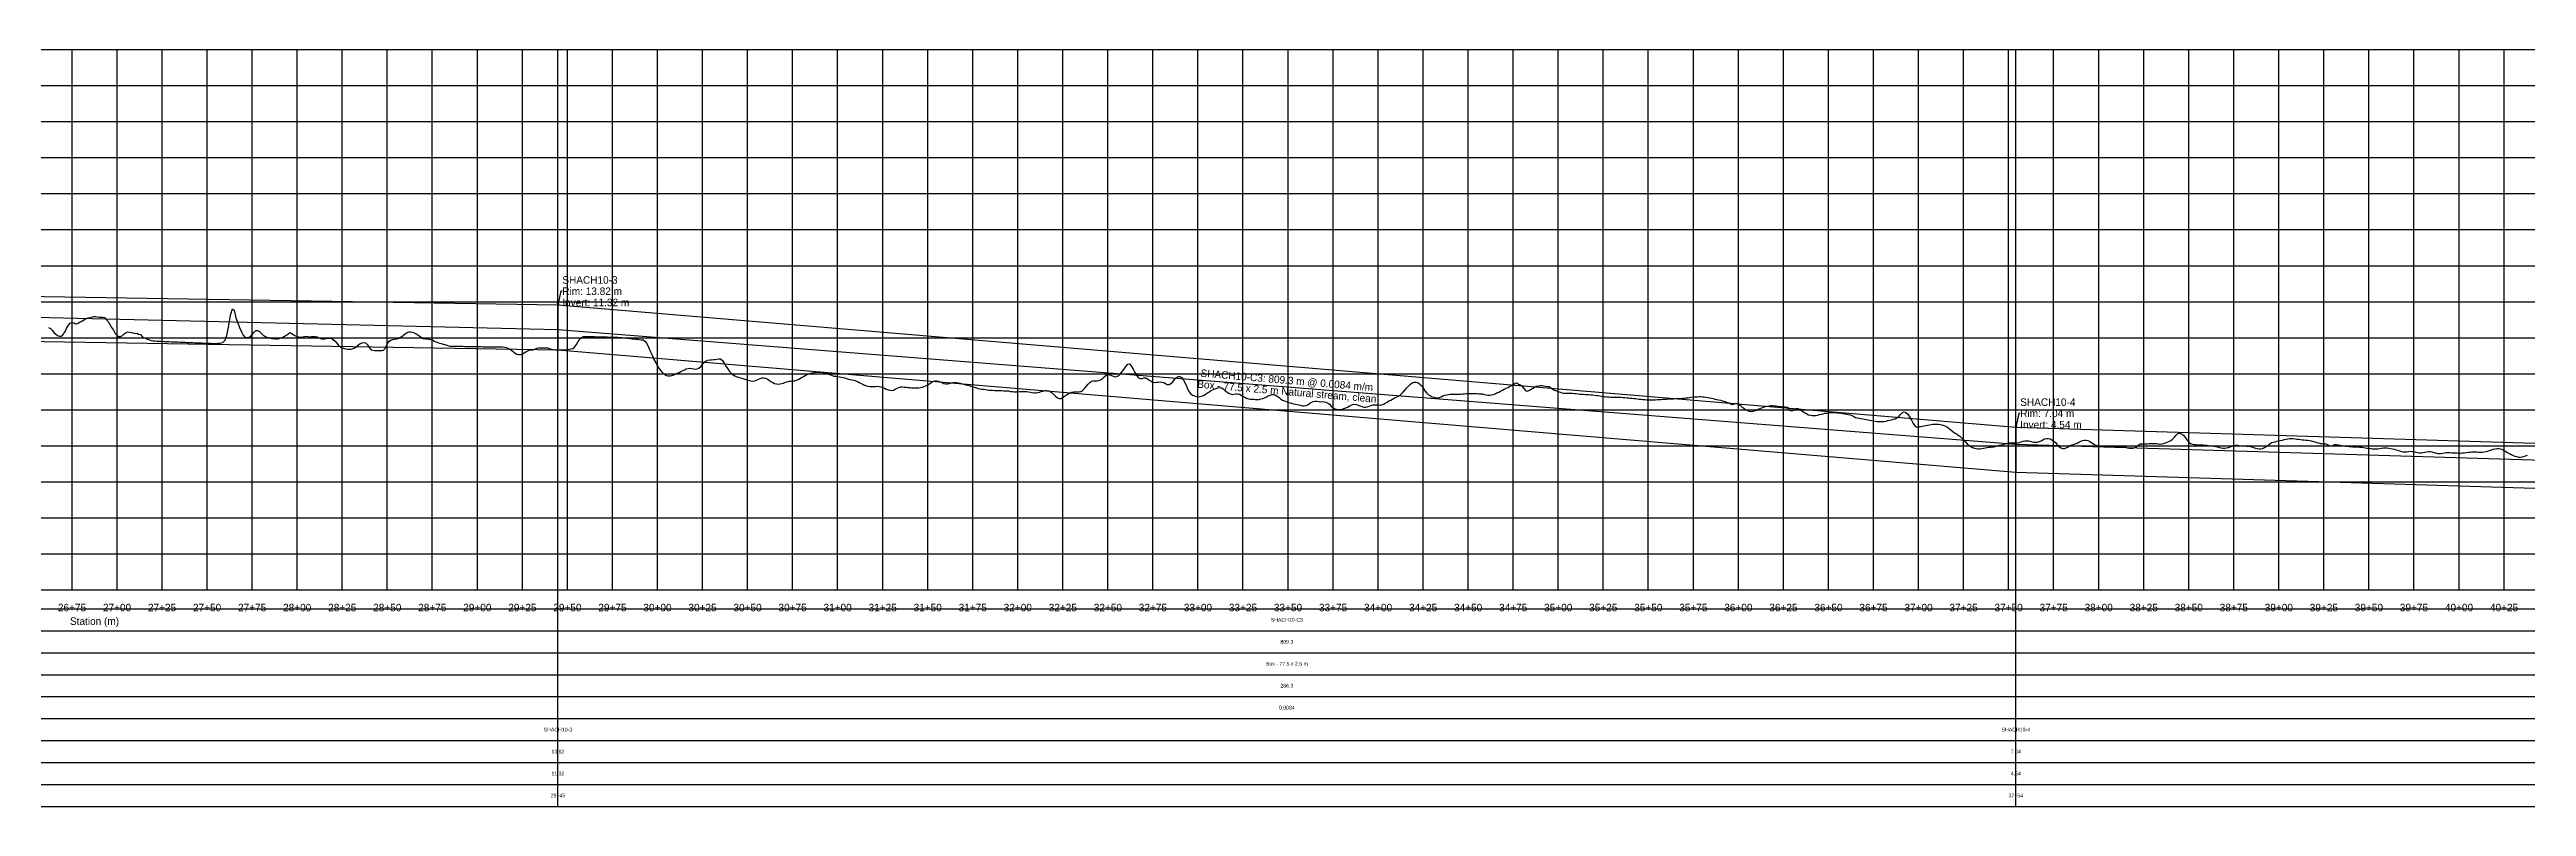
# Model space of a CAD drawing. Extents: x -64 to 5412, y -140 to 289.
# Drawn here: x 2663 to 4037, y -140 to 280 of the extents above; entities that cross this region are included whole.
import ezdxf
from ezdxf.enums import TextEntityAlignment as Align

# ---------------------------------------------------------------- set-up
doc = ezdxf.new("R2010")
doc.units = 0
for name, color, linetype in [('Annotation', 7, 'Continuous'), ('Annotation_Table', 254, 'Continuous'), ('Crown', 7, 'Continuous'), ('Grid', 254, 'Continuous'), ('Grid_Text', 7, 'Continuous'), ('Ground_Elevation', 3, 'Continuous'), ('Hydraulic_Grade', 5, 'Continuous'), ('Invert', 7, 'Continuous'), ('Structure', 7, 'Continuous')]:
    doc.layers.add(name, color=color, linetype=linetype)

msp = doc.modelspace()

# ---------------------------------------------------------------- linework, layer by layer
at = {"layer": 'Annotation', "color": 0}
for points in [[(2944.73, 138.21), (2944.53, 139.19), (2945.32, 139.01)], [(3754, 70.38), (3753.8, 71.36), (3754.59, 71.18)]]:
    msp.add_lwpolyline(points, close=True, dxfattribs=at)
for points in [[(2947.17, 145.83), (2946.43, 145.83), (2944.73, 138.21)], [(3756.44, 78), (3755.7, 78), (3754, 70.38)]]:
    msp.add_lwpolyline(points, dxfattribs=at)
at = {"layer": 'Annotation_Table', "color": 254}
for points in [[(2944.73, -140.21), (2944.73, 280)], [(3754, -140.21), (3754, 280)], [(-25, -30.48), (5374.95, -30.48)], [(-25, -42.67), (5374.95, -42.67)], [(-25, -54.86), (5374.95, -54.86)], [(-25, -67.06), (5374.95, -67.06)], [(-25, -79.25), (5374.95, -79.25)], [(-25, -91.44), (5374.95, -91.44)], [(-25, -103.63), (5374.95, -103.63)], [(-25, -115.82), (5374.95, -115.82)], [(-25, -128.02), (5374.95, -128.02)], [(-25, -140.21), (5374.95, -140.21)]]:
    msp.add_lwpolyline(points, dxfattribs=at)
at = {"layer": 'Crown', "color": 0}
for points in [[(1941, 154.55), (2944.73, 138.21)], [(2944.73, 138.21), (2944.73, 138.21)], [(2944.73, 138.21), (3754, 70.38)], [(3754, 70.38), (3754, 70.38)], [(3754, 70.38), (4798.39, 38.11)]]:
    msp.add_lwpolyline(points, dxfattribs=at)
at = {"layer": 'Grid', "color": 254}
for points in [[(-25, 280), (5375, 280)], [(2675, -20), (2675, 280)], [(2700, -20), (2700, 280)], [(2725, -20), (2725, 280)], [(2750, -20), (2750, 280)], [(2775, -20), (2775, 280)], [(2800, -20), (2800, 280)], [(2825, -20), (2825, 280)], [(2850, -20), (2850, 280)], [(2875, -20), (2875, 280)], [(2900, -20), (2900, 280)], [(2925, -20), (2925, 280)], [(2950, -20), (2950, 280)], [(2975, -20), (2975, 280)], [(3000, -20), (3000, 280)], [(3025, -20), (3025, 280)], [(3050, -20), (3050, 280)], [(3075, -20), (3075, 280)], [(3100, -20), (3100, 280)], [(3125, -20), (3125, 280)], [(3150, -20), (3150, 280)], [(3175, -20), (3175, 280)], [(3200, -20), (3200, 280)], [(3225, -20), (3225, 280)], [(3250, -20), (3250, 280)], [(3275, -20), (3275, 280)], [(3300, -20), (3300, 280)], [(3325, -20), (3325, 280)], [(3350, -20), (3350, 280)], [(3375, -20), (3375, 280)], [(3400, -20), (3400, 280)], [(3425, -20), (3425, 280)], [(3450, -20), (3450, 280)], [(3475, -20), (3475, 280)], [(3500, -20), (3500, 280)], [(3525, -20), (3525, 280)], [(3550, -20), (3550, 280)], [(3575, -20), (3575, 280)], [(3600, -20), (3600, 280)], [(3625, -20), (3625, 280)], [(3650, -20), (3650, 280)], [(3675, -20), (3675, 280)], [(3700, -20), (3700, 280)], [(3725, -20), (3725, 280)], [(3750, -20), (3750, 280)], [(3775, -20), (3775, 280)], [(3800, -20), (3800, 280)], [(3825, -20), (3825, 280)], [(3850, -20), (3850, 280)], [(3875, -20), (3875, 280)], [(3900, -20), (3900, 280)], [(3925, -20), (3925, 280)], [(3950, -20), (3950, 280)], [(3975, -20), (3975, 280)], [(4000, -20), (4000, 280)], [(4025, -20), (4025, 280)], [(-25, 260), (5375, 260)], [(-25, 240), (5375, 240)], [(-25, 220), (5375, 220)], [(-25, 200), (5375, 200)], [(-25, 180), (5375, 180)], [(-25, 160), (5375, 160)], [(-25, 140), (5375, 140)], [(-25, 120), (5375, 120)], [(-25, 100), (5375, 100)], [(-25, 80), (5375, 80)], [(-25, 60), (5375, 60)], [(-25, 40), (5375, 40)], [(-25, 20), (5375, 20)], [(-25, 0), (5375, 0)], [(-25, -20), (5375, -20)]]:
    msp.add_lwpolyline(points, dxfattribs=at)
at = {"layer": 'Ground_Elevation', "color": 3}
msp.add_lwpolyline([(2662, 125.77), (2663, 125.14), (2664, 124.12), (2665, 122.97), (2666, 121.94), (2667, 121.17), (2668, 120.79), (2669, 120.93), (2670, 121.69), (2671, 123.07), (2672, 125.05), (2673, 126.9), (2674, 128.12), (2675, 128.51), (2676, 128.2), (2677, 127.81), (2678, 127.94), (2679, 128.38), (2680, 128.93), (2681, 129.57), (2682, 130.22), (2683, 130.77), (2684, 131.02), (2685, 131.16), (2686, 131.43), (2687, 131.73), (2688, 131.84), (2689, 131.65), (2690, 131.5), (2691, 131.49), (2692, 131.51), (2693, 131.21), (2694, 130.09), (2695, 128.99), (2696, 127.4), (2697, 125.68), (2698, 124.12), (2699, 122.41), (2700, 121.29), (2701, 120.7), (2702, 120.77), (2703, 121.32), (2704, 122.09), (2705, 122.94), (2706, 123.23), (2707, 123.09), (2708, 122.85), (2709, 122.74), (2710, 122.37), (2711, 122.62), (2712, 122.03), (2713, 121.79), (2714, 120.74), (2715, 120.04), (2716, 119.73), (2717, 119.13), (2718, 118.83), (2719, 118.48), (2720, 118.36), (2721, 118.29), (2722, 118.19), (2723, 118.11), (2724, 118.07), (2725, 118.03), (2726, 117.98), (2727, 117.94), (2728, 117.89), (2729, 117.85), (2730, 117.81), (2731, 117.76), (2732, 117.73), (2733, 117.68), (2734, 117.64), (2735, 117.59), (2736, 117.55), (2737, 117.51), (2738, 117.47), (2739, 117.43), (2740, 117.39), (2741, 117.34), (2742, 117.3), (2743, 117.26), (2744, 117.22), (2745, 117.18), (2746, 117.14), (2747, 117.1), (2748, 117.05), (2749, 117.01), (2750, 116.98), (2751, 116.93), (2752, 116.9), (2753, 116.86), (2754, 116.84), (2755, 116.84), (2756, 116.95), (2757, 117), (2758, 117.13), (2759, 117.48), (2760, 118.66), (2761, 121.28), (2762, 126.76), (2763, 132.48), (2764, 136.12), (2765, 135.26), (2766, 131.04), (2767, 128.32), (2768, 125.66), (2769, 123.19), (2770, 121.34), (2771, 120.36), (2772, 120.07), (2773, 120.15), (2774, 120.7), (2775, 121.73), (2776, 122.99), (2777, 123.94), (2778, 124.06), (2779, 123.46), (2780, 122.54), (2781, 121.61), (2782, 120.82), (2783, 120.29), (2784, 120.05), (2785, 119.83), (2786, 119.62), (2787, 119.49), (2788, 119.43), (2789, 119.39), (2790, 119.52), (2791, 119.87), (2792, 120.37), (2793, 120.9), (2794, 121.43), (2795, 122.18), (2796, 122.82), (2797, 122.31), (2798, 121.6), (2799, 121), (2800, 120.63), (2801, 120.43), (2802, 120.4), (2803, 120.53), (2804, 120.75), (2805, 120.89), (2806, 120.76), (2807, 120.53), (2808, 120.61), (2809, 120.76), (2810, 120.75), (2811, 120.49), (2812, 120.04), (2813, 119.56), (2814, 119.29), (2815, 119.31), (2816, 119.55), (2817, 119.75), (2818, 119.76), (2819, 119.56), (2820, 119.05), (2821, 118.11), (2822, 116.91), (2823, 115.77), (2824, 114.95), (2825, 114.41), (2826, 114.04), (2827, 113.81), (2828, 113.71), (2829, 113.65), (2830, 113.69), (2831, 113.94), (2832, 114.48), (2833, 115.22), (2834, 116.03), (2835, 116.73), (2836, 117.15), (2837, 117.31), (2838, 117.15), (2839, 116.13), (2840, 114.5), (2841, 113.35), (2842, 113.03), (2843, 112.99), (2844, 112.97), (2845, 112.94), (2846, 112.91), (2847, 112.89), (2848, 113.08), (2849, 114.23), (2850, 116.44), (2851, 118.08), (2852, 118.66), (2853, 118.94), (2854, 119.14), (2855, 119.36), (2856, 119.66), (2857, 120.09), (2858, 120.66), (2859, 121.36), (2860, 122.16), (2861, 122.87), (2862, 123.29), (2863, 123.37), (2864, 123.14), (2865, 122.73), (2866, 122.2), (2867, 121.57), (2868, 120.86), (2869, 120.17), (2870, 119.63), (2871, 119.37), (2872, 119.34), (2873, 119.26), (2874, 118.97), (2875, 118.97), (2876, 118.15), (2877, 117.74), (2878, 117.36), (2879, 117.02), (2880, 116.74), (2881, 116.52), (2882, 116.29), (2883, 115.91), (2884, 115.44), (2885, 115.24), (2886, 115.26), (2887, 115.3), (2888, 115.33), (2889, 115.32), (2890, 115.31), (2891, 115.28), (2892, 115.24), (2893, 115.21), (2894, 115.17), (2895, 115.15), (2896, 115.12), (2897, 115.11), (2898, 115.09), (2899, 115.08), (2900, 115.07), (2901, 115.06), (2902, 115.05), (2903, 115.03), (2904, 115.01), (2905, 114.98), (2906, 114.95), (2907, 114.93), (2908, 114.91), (2909, 114.91), (2910, 114.92), (2911, 114.93), (2912, 114.95), (2913, 114.94), (2914, 114.89), (2915, 114.79), (2916, 114.58), (2917, 114.26), (2918, 113.74), (2919, 113.02), (2920, 112.16), (2921, 111.41), (2922, 110.9), (2923, 110.7), (2924, 110.79), (2925, 111.15), (2926, 111.68), (2927, 112.25), (2928, 112.73), (2929, 113.07), (2930, 113.22), (2931, 113.32), (2932, 113.74), (2933, 114.28), (2934, 114.41), (2935, 114.42), (2936, 114.43), (2937, 114.42), (2938, 114.41), (2939, 114.31), (2940, 113.99), (2941, 113.7), (2942, 113.47), (2943, 113.27), (2944, 113.18), (2945, 113.24), (2946, 113.3), (2947, 113.3), (2948, 113.32), (2949, 113.38), (2950, 113.52), (2951, 113.66), (2952, 113.8), (2953, 114.08), (2954, 114.8), (2955, 116.18), (2956, 117.87), (2957, 119.46), (2958, 120.41), (2959, 120.63), (2960, 120.64), (2961, 120.63), (2962, 120.61), (2963, 120.61), (2964, 120.6), (2965, 120.6), (2966, 120.59), (2967, 120.58), (2968, 120.57), (2969, 120.55), (2970, 120.51), (2971, 120.48), (2972, 120.44), (2973, 120.39), (2974, 120.36), (2975, 120.33), (2976, 120.29), (2977, 120.26), (2978, 120.23), (2979, 120.19), (2980, 120.11), (2981, 120.01), (2982, 119.9), (2983, 119.79), (2984, 119.68), (2985, 119.57), (2986, 119.46), (2987, 119.35), (2988, 119.24), (2989, 119.13), (2990, 119.02), (2991, 118.92), (2992, 118.75), (2993, 118.19), (2994, 116.79), (2995, 114.81), (2996, 112.6), (2997, 110.26), (2998, 108), (2999, 106.01), (3000, 104.27), (3001, 102.76), (3002, 101.46), (3003, 100.37), (3004, 99.54), (3005, 99.06), (3006, 98.88), (3007, 98.94), (3008, 99.13), (3009, 99.46), (3010, 99.88), (3011, 100.31), (3012, 100.75), (3013, 101.22), (3014, 101.75), (3015, 102.25), (3016, 102.69), (3017, 102.99), (3018, 103.09), (3019, 102.99), (3020, 102.79), (3021, 102.64), (3022, 102.71), (3023, 103.15), (3024, 104), (3025, 105.16), (3026, 106.38), (3027, 107.19), (3028, 107.57), (3029, 107.71), (3030, 107.81), (3031, 107.89), (3032, 107.98), (3033, 108.1), (3034, 108.24), (3035, 108.23), (3036, 107.41), (3037, 105.82), (3038, 104.21), (3039, 102.65), (3040, 101.24), (3041, 100.13), (3042, 99.32), (3043, 98.78), (3044, 98.38), (3045, 98.06), (3046, 97.75), (3047, 97.47), (3048, 97.15), (3049, 96.8), (3050, 96.47), (3051, 96.19), (3052, 96.01), (3053, 95.96), (3054, 96.13), (3055, 96.47), (3056, 96.96), (3057, 97.42), (3058, 97.76), (3059, 97.8), (3060, 97.56), (3061, 97.03), (3062, 96.39), (3063, 95.7), (3064, 95.07), (3065, 94.63), (3066, 94.38), (3067, 94.31), (3068, 94.34), (3069, 94.55), (3070, 94.86), (3071, 95.25), (3072, 95.59), (3073, 95.81), (3074, 95.96), (3075, 96.05), (3076, 96.17), (3077, 96.37), (3078, 96.77), (3079, 97.32), (3080, 97.93), (3081, 98.56), (3082, 99.1), (3083, 99.55), (3084, 99.93), (3085, 100.26), (3086, 100.54), (3087, 100.74), (3088, 100.86), (3089, 100.93), (3090, 100.94), (3091, 100.89), (3092, 100.76), (3093, 100.55), (3094, 100.21), (3095, 99.78), (3096, 99.33), (3097, 98.95), (3098, 98.73), (3099, 98.61), (3100, 98.51), (3101, 98.33), (3102, 98.15), (3103, 97.97), (3104, 97.71), (3105, 97.36), (3106, 97.04), (3107, 96.81), (3108, 96.64), (3109, 96.42), (3110, 96.12), (3111, 95.7), (3112, 95.19), (3113, 94.66), (3114, 94.19), (3115, 93.75), (3116, 93.36), (3117, 93.1), (3118, 92.97), (3119, 92.86), (3120, 92.87), (3121, 92.92), (3122, 93.04), (3123, 93.02), (3124, 92.84), (3125, 92.47), (3126, 91.97), (3127, 91.48), (3128, 91.05), (3129, 90.84), (3130, 90.78), (3131, 90.98), (3132, 91.37), (3133, 91.97), (3134, 92.44), (3135, 92.69), (3136, 92.73), (3137, 92.64), (3138, 92.57), (3139, 92.42), (3140, 92.34), (3141, 92.27), (3142, 92.28), (3143, 92.25), (3144, 92.23), (3145, 92.23), (3146, 92.32), (3147, 92.54), (3148, 92.91), (3149, 93.33), (3150, 93.86), (3151, 94.5), (3152, 95.15), (3153, 95.71), (3154, 96.03), (3155, 96.11), (3156, 95.89), (3157, 95.55), (3158, 95.11), (3159, 94.67), (3160, 94.36), (3161, 94.38), (3162, 94.59), (3163, 94.94), (3164, 95.17), (3165, 95.2), (3166, 95.18), (3167, 94.94), (3168, 94.7), (3169, 94.42), (3170, 94.17), (3171, 93.95), (3172, 93.67), (3173, 93.41), (3174, 93.13), (3175, 92.84), (3176, 92.51), (3177, 92.15), (3178, 91.86), (3179, 91.66), (3180, 91.54), (3181, 91.41), (3182, 91.25), (3183, 91.15), (3184, 90.99), (3185, 90.93), (3186, 90.84), (3187, 90.79), (3188, 90.78), (3189, 90.78), (3190, 90.7), (3191, 90.65), (3192, 90.59), (3193, 90.59), (3194, 90.59), (3195, 90.47), (3196, 90.23), (3197, 90.08), (3198, 89.99), (3199, 90.01), (3200, 90.04), (3201, 90.14), (3202, 90.08), (3203, 90.11), (3204, 90.15), (3205, 90.11), (3206, 89.91), (3207, 89.74), (3208, 89.58), (3209, 89.44), (3210, 89.4), (3211, 89.54), (3212, 89.84), (3213, 90.13), (3214, 90.42), (3215, 90.63), (3216, 90.7), (3217, 90.58), (3218, 90.11), (3219, 89.34), (3220, 88.41), (3221, 87.5), (3222, 86.68), (3223, 86.22), (3224, 86.3), (3225, 86.78), (3226, 87.54), (3227, 88.25), (3228, 88.94), (3229, 89.46), (3230, 89.85), (3231, 90), (3232, 89.97), (3233, 89.92), (3234, 89.91), (3235, 90.19), (3236, 90.78), (3237, 91.76), (3238, 92.99), (3239, 94.24), (3240, 95.24), (3241, 95.81), (3242, 96.06), (3243, 96.07), (3244, 96.1), (3245, 96.28), (3246, 96.71), (3247, 97.45), (3248, 98.37), (3249, 99.27), (3250, 99.58), (3251, 99.5), (3252, 99.09), (3253, 98.64), (3254, 98.35), (3255, 98.44), (3256, 99), (3257, 99.94), (3258, 101.28), (3259, 102.6), (3260, 104.09), (3261, 105.26), (3262, 105.43), (3263, 104.5), (3264, 102.64), (3265, 100.63), (3266, 98.88), (3267, 97.73), (3268, 97.31), (3269, 97.46), (3270, 97.8), (3271, 97.73), (3272, 97.24), (3273, 96.53), (3274, 95.83), (3275, 95.4), (3276, 95.22), (3277, 95.26), (3278, 95.43), (3279, 95.51), (3280, 95.43), (3281, 95.09), (3282, 94.55), (3283, 94.1), (3284, 93.99), (3285, 94.54), (3286, 95.54), (3287, 96.75), (3288, 97.77), (3289, 98.44), (3290, 98.53), (3291, 97.94), (3292, 96.54), (3293, 94.42), (3294, 92.15), (3295, 90.25), (3296, 88.92), (3297, 88.13), (3298, 87.67), (3299, 87.36), (3300, 87.24), (3301, 87.33), (3302, 87.53), (3303, 87.9), (3304, 88.44), (3305, 89.15), (3306, 89.87), (3307, 90.5), (3308, 91.06), (3309, 91.52), (3310, 91.85), (3311, 92.14), (3312, 92.3), (3313, 92.13), (3314, 91.56), (3315, 90.79), (3316, 89.96), (3317, 89.25), (3318, 88.79), (3319, 88.58), (3320, 88.61), (3321, 88.82), (3322, 88.93), (3323, 88.71), (3324, 88.19), (3325, 87.59), (3326, 87.02), (3327, 86.5), (3328, 86.08), (3329, 85.85), (3330, 85.82), (3331, 85.83), (3332, 85.74), (3333, 85.64), (3334, 85.73), (3335, 86.01), (3336, 86.32), (3337, 86.69), (3338, 87.17), (3339, 87.69), (3340, 88.17), (3341, 88.54), (3342, 88.49), (3343, 88.2), (3344, 87.61), (3345, 86.79), (3346, 85.99), (3347, 85.42), (3348, 84.96), (3349, 84.58), (3350, 84.22), (3351, 83.92), (3352, 83.65), (3353, 83.35), (3354, 83.11), (3355, 82.9), (3356, 82.7), (3357, 82.48), (3358, 82.29), (3359, 82.21), (3360, 82.36), (3361, 82.83), (3362, 83.54), (3363, 84.2), (3364, 84.55), (3365, 84.75), (3366, 84.78), (3367, 84.64), (3368, 84.5), (3369, 84.54), (3370, 84.51), (3371, 84.29), (3372, 83.82), (3373, 83.07), (3374, 82.09), (3375, 81.14), (3376, 80.53), (3377, 80.27), (3378, 80.18), (3379, 80.21), (3380, 80.4), (3381, 80.71), (3382, 81.05), (3383, 81.48), (3384, 81.97), (3385, 82.51), (3386, 82.95), (3387, 83.11), (3388, 82.93), (3389, 82.56), (3390, 82.19), (3391, 81.82), (3392, 81.55), (3393, 81.46), (3394, 81.67), (3395, 82.03), (3396, 82.39), (3397, 82.69), (3398, 82.81), (3399, 82.78), (3400, 82.68), (3401, 82.66), (3402, 82.79), (3403, 83.1), (3404, 83.61), (3405, 84.27), (3406, 84.91), (3407, 85.44), (3408, 85.97), (3409, 86.49), (3410, 86.97), (3411, 87.42), (3412, 88.02), (3413, 88.83), (3414, 89.84), (3415, 91), (3416, 92.16), (3417, 93.27), (3418, 94.19), (3419, 94.88), (3420, 95.25), (3421, 95.31), (3422, 95.08), (3423, 94.48), (3424, 93.49), (3425, 92.11), (3426, 90.58), (3427, 89.22), (3428, 88.27), (3429, 87.67), (3430, 87.26), (3431, 86.96), (3432, 86.72), (3433, 86.66), (3434, 86.85), (3435, 87.27), (3436, 87.73), (3437, 88.12), (3438, 88.39), (3439, 88.54), (3440, 88.61), (3441, 88.62), (3442, 88.61), (3443, 88.61), (3444, 88.63), (3445, 88.66), (3446, 88.72), (3447, 88.8), (3448, 88.9), (3449, 88.98), (3450, 89.03), (3451, 89.05), (3452, 89.05), (3453, 89.08), (3454, 89.12), (3455, 89.03), (3456, 88.86), (3457, 88.94), (3458, 88.78), (3459, 88.49), (3460, 88.25), (3461, 88.14), (3462, 88.15), (3463, 88.29), (3464, 88.55), (3465, 88.9), (3466, 89.33), (3467, 89.81), (3468, 90.32), (3469, 90.83), (3470, 91.37), (3471, 91.92), (3472, 92.44), (3473, 92.97), (3474, 93.52), (3475, 94.1), (3476, 94.76), (3477, 94.9), (3478, 94.21), (3479, 93.87), (3480, 92.98), (3481, 91.56), (3482, 90.57), (3483, 90.42), (3484, 90.9), (3485, 91.47), (3486, 92.1), (3487, 92.69), (3488, 93.12), (3489, 93.39), (3490, 93.52), (3491, 93.5), (3492, 93.38), (3493, 93.16), (3494, 92.85), (3495, 92.85), (3496, 91.98), (3497, 91.49), (3498, 90.98), (3499, 90.5), (3500, 90.07), (3501, 89.71), (3502, 89.46), (3503, 89.32), (3504, 89.28), (3505, 89.29), (3506, 89.31), (3507, 89.28), (3508, 89.21), (3509, 89.11), (3510, 89), (3511, 88.88), (3512, 88.77), (3513, 88.67), (3514, 88.6), (3515, 88.54), (3516, 88.48), (3517, 88.42), (3518, 88.34), (3519, 88.25), (3520, 88.15), (3521, 88.03), (3522, 87.88), (3523, 87.73), (3524, 87.57), (3525, 87.43), (3526, 87.31), (3527, 87.21), (3528, 87.14), (3529, 87.1), (3530, 87.08), (3531, 87.07), (3532, 87.06), (3533, 87.04), (3534, 87), (3535, 86.94), (3536, 86.86), (3537, 86.79), (3538, 86.71), (3539, 86.61), (3540, 86.52), (3541, 86.42), (3542, 86.31), (3543, 86.19), (3544, 86.06), (3545, 85.94), (3546, 85.82), (3547, 85.72), (3548, 85.63), (3549, 85.56), (3550, 85.52), (3551, 85.51), (3552, 85.52), (3553, 85.56), (3554, 85.61), (3555, 85.68), (3556, 85.74), (3557, 85.81), (3558, 85.87), (3559, 85.93), (3560, 85.98), (3561, 86.02), (3562, 86.06), (3563, 86.1), (3564, 86.14), (3565, 86.2), (3566, 86.24), (3567, 86.3), (3568, 86.36), (3569, 86.43), (3570, 86.52), (3571, 86.62), (3572, 86.73), (3573, 86.85), (3574, 86.98), (3575, 87.11), (3576, 87.21), (3577, 87.29), (3578, 87.32), (3579, 87.31), (3580, 87.24), (3581, 87.13), (3582, 86.98), (3583, 86.79), (3584, 86.59), (3585, 86.4), (3586, 86.19), (3587, 85.97), (3588, 85.75), (3589, 85.53), (3590, 85.29), (3591, 85.02), (3592, 84.73), (3593, 84.43), (3594, 84.14), (3595, 83.87), (3596, 83.08), (3597, 82.85), (3598, 83.42), (3599, 83.48), (3600, 83.1), (3601, 82.48), (3602, 81.68), (3603, 80.85), (3604, 80.11), (3605, 79.52), (3606, 79.16), (3607, 79.05), (3608, 79.15), (3609, 79.43), (3610, 79.84), (3611, 80.3), (3612, 80.75), (3613, 81.16), (3614, 81.52), (3615, 81.82), (3616, 82.06), (3617, 82.22), (3618, 82.3), (3619, 82.3), (3620, 82.24), (3621, 82.12), (3622, 81.98), (3623, 81.85), (3624, 81.74), (3625, 81.68), (3626, 81.64), (3627, 81.37), (3628, 80.3), (3629, 79.64), (3630, 79.66), (3631, 80.1), (3632, 80.64), (3633, 80.65), (3634, 80.25), (3635, 79.64), (3636, 78.93), (3637, 78.28), (3638, 77.73), (3639, 77.29), (3640, 76.97), (3641, 76.8), (3642, 76.76), (3643, 76.84), (3644, 77.05), (3645, 77.3), (3646, 77.57), (3647, 77.82), (3648, 78.04), (3649, 78.21), (3650, 78.34), (3651, 78.42), (3652, 78.46), (3653, 78.46), (3654, 78.43), (3655, 78.37), (3656, 78.28), (3657, 78.15), (3658, 77.99), (3659, 77.81), (3660, 77.61), (3661, 77.41), (3662, 77.16), (3663, 76.75), (3664, 76.2), (3665, 75.75), (3666, 75.57), (3667, 75.44), (3668, 75.15), (3669, 74.95), (3670, 74.76), (3671, 74.58), (3672, 74.39), (3673, 74.19), (3674, 74.02), (3675, 73.85), (3676, 73.71), (3677, 73.59), (3678, 73.5), (3679, 73.46), (3680, 73.47), (3681, 73.56), (3682, 73.73), (3683, 73.97), (3684, 74.22), (3685, 74.49), (3686, 74.75), (3687, 75.05), (3688, 75.49), (3689, 76.28), (3690, 77.41), (3691, 78.53), (3692, 78.86), (3693, 78.5), (3694, 77.56), (3695, 76.15), (3696, 74.33), (3697, 72.45), (3698, 71.03), (3699, 70.38), (3700, 70.71), (3701, 70.8), (3702, 70.87), (3703, 71.04), (3704, 71.26), (3705, 71.49), (3706, 71.69), (3707, 71.85), (3708, 71.97), (3709, 72.05), (3710, 72.07), (3711, 72.03), (3712, 71.91), (3713, 71.68), (3714, 71.35), (3715, 70.88), (3716, 70.29), (3717, 69.61), (3718, 68.84), (3719, 68.02), (3720, 67.26), (3721, 66.59), (3722, 65.93), (3723, 65.27), (3724, 64.31), (3725, 63.21), (3726, 62.18), (3727, 61.19), (3728, 60.33), (3729, 59.65), (3730, 59.14), (3731, 58.79), (3732, 58.57), (3733, 58.42), (3734, 58.39), (3735, 58.53), (3736, 58.75), (3737, 58.95), (3738, 59.11), (3739, 59.24), (3740, 59.32), (3741, 59.39), (3742, 59.53), (3743, 59.78), (3744, 60.11), (3745, 60.38), (3746, 60.57), (3747, 60.74), (3748, 61.04), (3749, 61.38), (3750, 61.62), (3751, 61.68), (3752, 61.62), (3753, 61.59), (3754, 61.58), (3755, 61.65), (3756, 61.86), (3757, 62.18), (3758, 62.52), (3759, 62.75), (3760, 62.84), (3761, 62.78), (3762, 62.54), (3763, 62.19), (3764, 61.97), (3765, 61.94), (3766, 62.07), (3767, 62.36), (3768, 62.81), (3769, 63.36), (3770, 63.81), (3771, 64.02), (3772, 64.02), (3773, 63.82), (3774, 63.41), (3775, 62.74), (3776, 61.77), (3777, 60.6), (3778, 59.58), (3779, 58.86), (3780, 58.54), (3781, 58.58), (3782, 58.97), (3783, 59.53), (3784, 60.1), (3785, 60.47), (3786, 60.79), (3787, 61.13), (3788, 61.55), (3789, 62.03), (3790, 62.5), (3791, 62.89), (3792, 63.13), (3793, 63.13), (3794, 62.91), (3795, 62.46), (3796, 61.8), (3797, 61.08), (3798, 60.53), (3799, 60.2), (3800, 60.05), (3801, 59.99), (3802, 59.97), (3803, 59.98), (3804, 59.98), (3805, 59.87), (3806, 59.72), (3807, 59.65), (3808, 59.69), (3809, 59.74), (3810, 59.68), (3811, 59.56), (3812, 59.51), (3813, 59.49), (3814, 59.41), (3815, 59.2), (3816, 58.9), (3817, 58.7), (3818, 58.68), (3819, 58.79), (3820, 59.1), (3821, 59.66), (3822, 60.45), (3823, 61.09), (3824, 61.14), (3825, 61.13), (3826, 61.15), (3827, 61.18), (3828, 61.21), (3829, 61.25), (3830, 61.28), (3831, 61.29), (3832, 61.27), (3833, 61.11), (3834, 60.98), (3835, 61.09), (3836, 61.37), (3837, 61.68), (3838, 61.99), (3839, 62.35), (3840, 62.89), (3841, 63.72), (3842, 64.83), (3843, 65.95), (3844, 66.77), (3845, 67), (3846, 66.71), (3847, 65.91), (3848, 64.69), (3849, 63.27), (3850, 62.06), (3851, 61.32), (3852, 60.93), (3853, 60.73), (3854, 60.66), (3855, 60.62), (3856, 60.6), (3857, 60.57), (3858, 60.5), (3859, 60.43), (3860, 60.34), (3861, 60.2), (3862, 60.05), (3863, 59.92), (3864, 59.82), (3865, 59.67), (3866, 59.47), (3867, 59.16), (3868, 58.81), (3869, 58.63), (3870, 58.67), (3871, 58.85), (3872, 59.13), (3873, 59.45), (3874, 59.85), (3875, 60.2), (3876, 60.34), (3877, 60.32), (3878, 60.22), (3879, 60.07), (3880, 59.95), (3881, 59.91), (3882, 59.85), (3883, 59.76), (3884, 59.61), (3885, 59.39), (3886, 59.08), (3887, 58.74), (3888, 58.45), (3889, 58.24), (3890, 58.24), (3891, 58.56), (3892, 59.05), (3893, 59.65), (3894, 60.41), (3895, 61.19), (3896, 61.76), (3897, 62.09), (3898, 62.3), (3899, 62.51), (3900, 62.71), (3901, 62.93), (3902, 63.18), (3903, 63.42), (3904, 63.68), (3905, 63.92), (3906, 64.08), (3907, 64.11), (3908, 64.05), (3909, 63.93), (3910, 63.78), (3911, 63.63), (3912, 63.47), (3913, 63.36), (3914, 63.29), (3915, 63.22), (3916, 63.12), (3917, 62.95), (3918, 62.75), (3919, 62.49), (3920, 62.21), (3921, 61.89), (3922, 61.6), (3923, 61.36), (3924, 61.22), (3925, 61.15), (3926, 61.1), (3927, 60.7), (3928, 60.24), (3929, 60.02), (3930, 60.18), (3931, 60.69), (3932, 60.79), (3933, 60.63), (3934, 60.43), (3935, 60.23), (3936, 60.05), (3937, 59.9), (3938, 59.76), (3939, 59.65), (3940, 59.57), (3941, 59.51), (3942, 59.47), (3943, 59.43), (3944, 59.39), (3945, 59.32), (3946, 59.22), (3947, 59.09), (3948, 58.94), (3949, 58.78), (3950, 58.61), (3951, 58.45), (3952, 58.32), (3953, 58.26), (3954, 58.29), (3955, 58.39), (3956, 58.54), (3957, 58.72), (3958, 58.89), (3959, 58.96), (3960, 58.89), (3961, 58.74), (3962, 58.55), (3963, 58.35), (3964, 58.12), (3965, 57.85), (3966, 57.52), (3967, 57.18), (3968, 56.9), (3969, 56.71), (3970, 56.63), (3971, 56.73), (3972, 56.88), (3973, 56.98), (3974, 56.94), (3975, 56.76), (3976, 56.51), (3977, 56.26), (3978, 56.09), (3979, 56.08), (3980, 56.23), (3981, 56.47), (3982, 56.71), (3983, 56.86), (3984, 56.86), (3985, 56.66), (3986, 56.36), (3987, 56.05), (3988, 55.82), (3989, 55.73), (3990, 55.77), (3991, 55.89), (3992, 56.07), (3993, 56.24), (3994, 56.32), (3995, 56.3), (3996, 56.2), (3997, 56.13), (3998, 56.09), (3999, 56.03), (4000, 55.97), (4001, 56), (4002, 56.08), (4003, 56.18), (4004, 56.3), (4005, 56.45), (4006, 56.56), (4007, 56.63), (4008, 56.68), (4009, 56.68), (4010, 56.61), (4011, 56.52), (4012, 56.45), (4013, 56.46), (4014, 56.58), (4015, 56.82), (4016, 57.12), (4017, 57.47), (4018, 57.83), (4019, 58.15), (4020, 58.41), (4021, 58.56), (4022, 58.53), (4023, 58.31), (4024, 57.94), (4025, 57.46), (4026, 56.89), (4027, 56.33), (4028, 55.75), (4029, 55.22), (4030, 54.7), (4031, 54.29), (4032, 53.99), (4033, 53.79), (4034, 53.75), (4035, 53.88), (4036, 54.13), (4037, 54.5), (4038, 54.87)], dxfattribs=at)
at = {"layer": 'Hydraulic_Grade', "color": 5}
for points in [[(1941, 148.23), (2944.73, 124.55)], [(2944.73, 124.55), (2944.73, 124.55)], [(2944.73, 124.55), (3754, 60.92)], [(3754, 60.92), (3754, 60.92)], [(3754, 60.92), (4798.39, 29.27)]]:
    msp.add_lwpolyline(points, dxfattribs=at)
at = {"layer": 'Invert', "color": 0}
for points in [[(1941, 129.55), (2944.73, 113.21)], [(2944.73, 113.21), (2944.73, 113.21)], [(2944.73, 113.21), (3754, 45.38)], [(3754, 45.38), (3754, 45.38)], [(3754, 45.38), (4798.39, 13.11)]]:
    msp.add_lwpolyline(points, dxfattribs=at)
at = {"layer": 'Structure', "color": 0}
for points in [[(2944.73, 138.21), (2944.73, 113.21)], [(2944.73, 138.21), (2944.73, 113.21)], [(3754, 70.38), (3754, 45.38)], [(3754, 70.38), (3754, 45.38)]]:
    msp.add_lwpolyline(points, dxfattribs=at)

# ---------------------------------------------------------------- texts
at = {"layer": 'Annotation', "color": 0}
for s, height, p in [('SHACH10-3', 4.167, (2947.17, 152.08)), ('Rim: 13.82 m', 4.1667, (2947.17, 145.83)), ('Invert: 11.32 m', 4.1667, (2947.17, 139.58)), ('SHACH10-4', 4.167, (3756.44, 84.25)), ('Rim: 7.04 m', 4.1667, (3756.44, 78)), ('Invert: 4.54 m', 4.1667, (3756.44, 71.75))]:
    msp.add_text(s, height=height, dxfattribs=at).set_placement(p, align=Align.MIDDLE_LEFT)
for s, p in [('Box - 77.5 x 2.5 m Natural stream, clean', (3349.36, 90.19)), ('SHACH10-C3: 809.3 m @ 0.0084 m/m', (3349.36, 96.44))]:
    msp.add_text(s, height=4.1667, rotation=355.2089, dxfattribs=at).set_placement(p, align=Align.MIDDLE_CENTER)
at = {"layer": 'Annotation_Table', "color": 0}
for s, height, p in [('SHACH10-C3', 2.083, (3349.36, -36.58)), ('809.3', 2.083, (3349.36, -48.77)), ('Box - 77.5 x 2.5 m', 2.0833, (3349.36, -60.96)), ('286.3', 2.083, (3349.36, -73.15)), ('0.0084', 2.083, (3349.36, -85.34)), ('SHACH10-3', 2.083, (2944.73, -97.54)), ('13.82', 2.083, (2944.73, -109.73)), ('SHACH10-4', 2.083, (3754, -97.54)), ('7.04', 2.083, (3754, -109.73)), ('11.32', 2.083, (2944.73, -121.92)), ('4.54', 2.083, (3754, -121.92)), ('29+45', 2.083, (2944.73, -134.11)), ('37+54', 2.083, (3754, -134.11))]:
    msp.add_text(s, height=height, dxfattribs=at).set_placement(p, align=Align.MIDDLE_CENTER)
at = {"layer": 'Grid_Text', "color": 0}
for s, height, p in [('26+75', 4.167, (2675, -27.7)), ('Station (m)', 4.1667, (2687.5, -35.24)), ('27+00', 4.167, (2700, -27.7)), ('27+25', 4.167, (2725, -27.7)), ('27+50', 4.167, (2750, -27.7)), ('27+75', 4.167, (2775, -27.7)), ('28+00', 4.167, (2800, -27.7)), ('28+25', 4.167, (2825, -27.7)), ('28+50', 4.167, (2850, -27.7)), ('28+75', 4.167, (2875, -27.7)), ('29+00', 4.167, (2900, -27.7)), ('29+25', 4.167, (2925, -27.7)), ('29+50', 4.167, (2950, -27.7)), ('29+75', 4.167, (2975, -27.7)), ('30+00', 4.167, (3000, -27.7)), ('30+25', 4.167, (3025, -27.7)), ('30+50', 4.167, (3050, -27.7)), ('30+75', 4.167, (3075, -27.7)), ('31+00', 4.167, (3100, -27.7)), ('31+25', 4.167, (3125, -27.7)), ('31+50', 4.167, (3150, -27.7)), ('31+75', 4.167, (3175, -27.7)), ('32+00', 4.167, (3200, -27.7)), ('32+25', 4.167, (3225, -27.7)), ('32+50', 4.167, (3250, -27.7)), ('32+75', 4.167, (3275, -27.7)), ('33+00', 4.167, (3300, -27.7)), ('33+25', 4.167, (3325, -27.7)), ('33+50', 4.167, (3350, -27.7)), ('33+75', 4.167, (3375, -27.7)), ('34+00', 4.167, (3400, -27.7)), ('34+25', 4.167, (3425, -27.7)), ('34+50', 4.167, (3450, -27.7)), ('34+75', 4.167, (3475, -27.7)), ('35+00', 4.167, (3500, -27.7)), ('35+25', 4.167, (3525, -27.7)), ('35+50', 4.167, (3550, -27.7)), ('35+75', 4.167, (3575, -27.7)), ('36+00', 4.167, (3600, -27.7)), ('36+25', 4.167, (3625, -27.7)), ('36+50', 4.167, (3650, -27.7)), ('36+75', 4.167, (3675, -27.7)), ('37+00', 4.167, (3700, -27.7)), ('37+25', 4.167, (3725, -27.7)), ('37+50', 4.167, (3750, -27.7)), ('37+75', 4.167, (3775, -27.7)), ('38+00', 4.167, (3800, -27.7)), ('38+25', 4.167, (3825, -27.7)), ('38+50', 4.167, (3850, -27.7)), ('38+75', 4.167, (3875, -27.7)), ('39+00', 4.167, (3900, -27.7)), ('39+25', 4.167, (3925, -27.7)), ('39+50', 4.167, (3950, -27.7)), ('39+75', 4.167, (3975, -27.7)), ('40+00', 4.167, (4000, -27.7)), ('40+25', 4.167, (4025, -27.7))]:
    msp.add_text(s, height=height, dxfattribs=at).set_placement(p, align=Align.TOP_CENTER)

doc.saveas('drawing.dxf')
